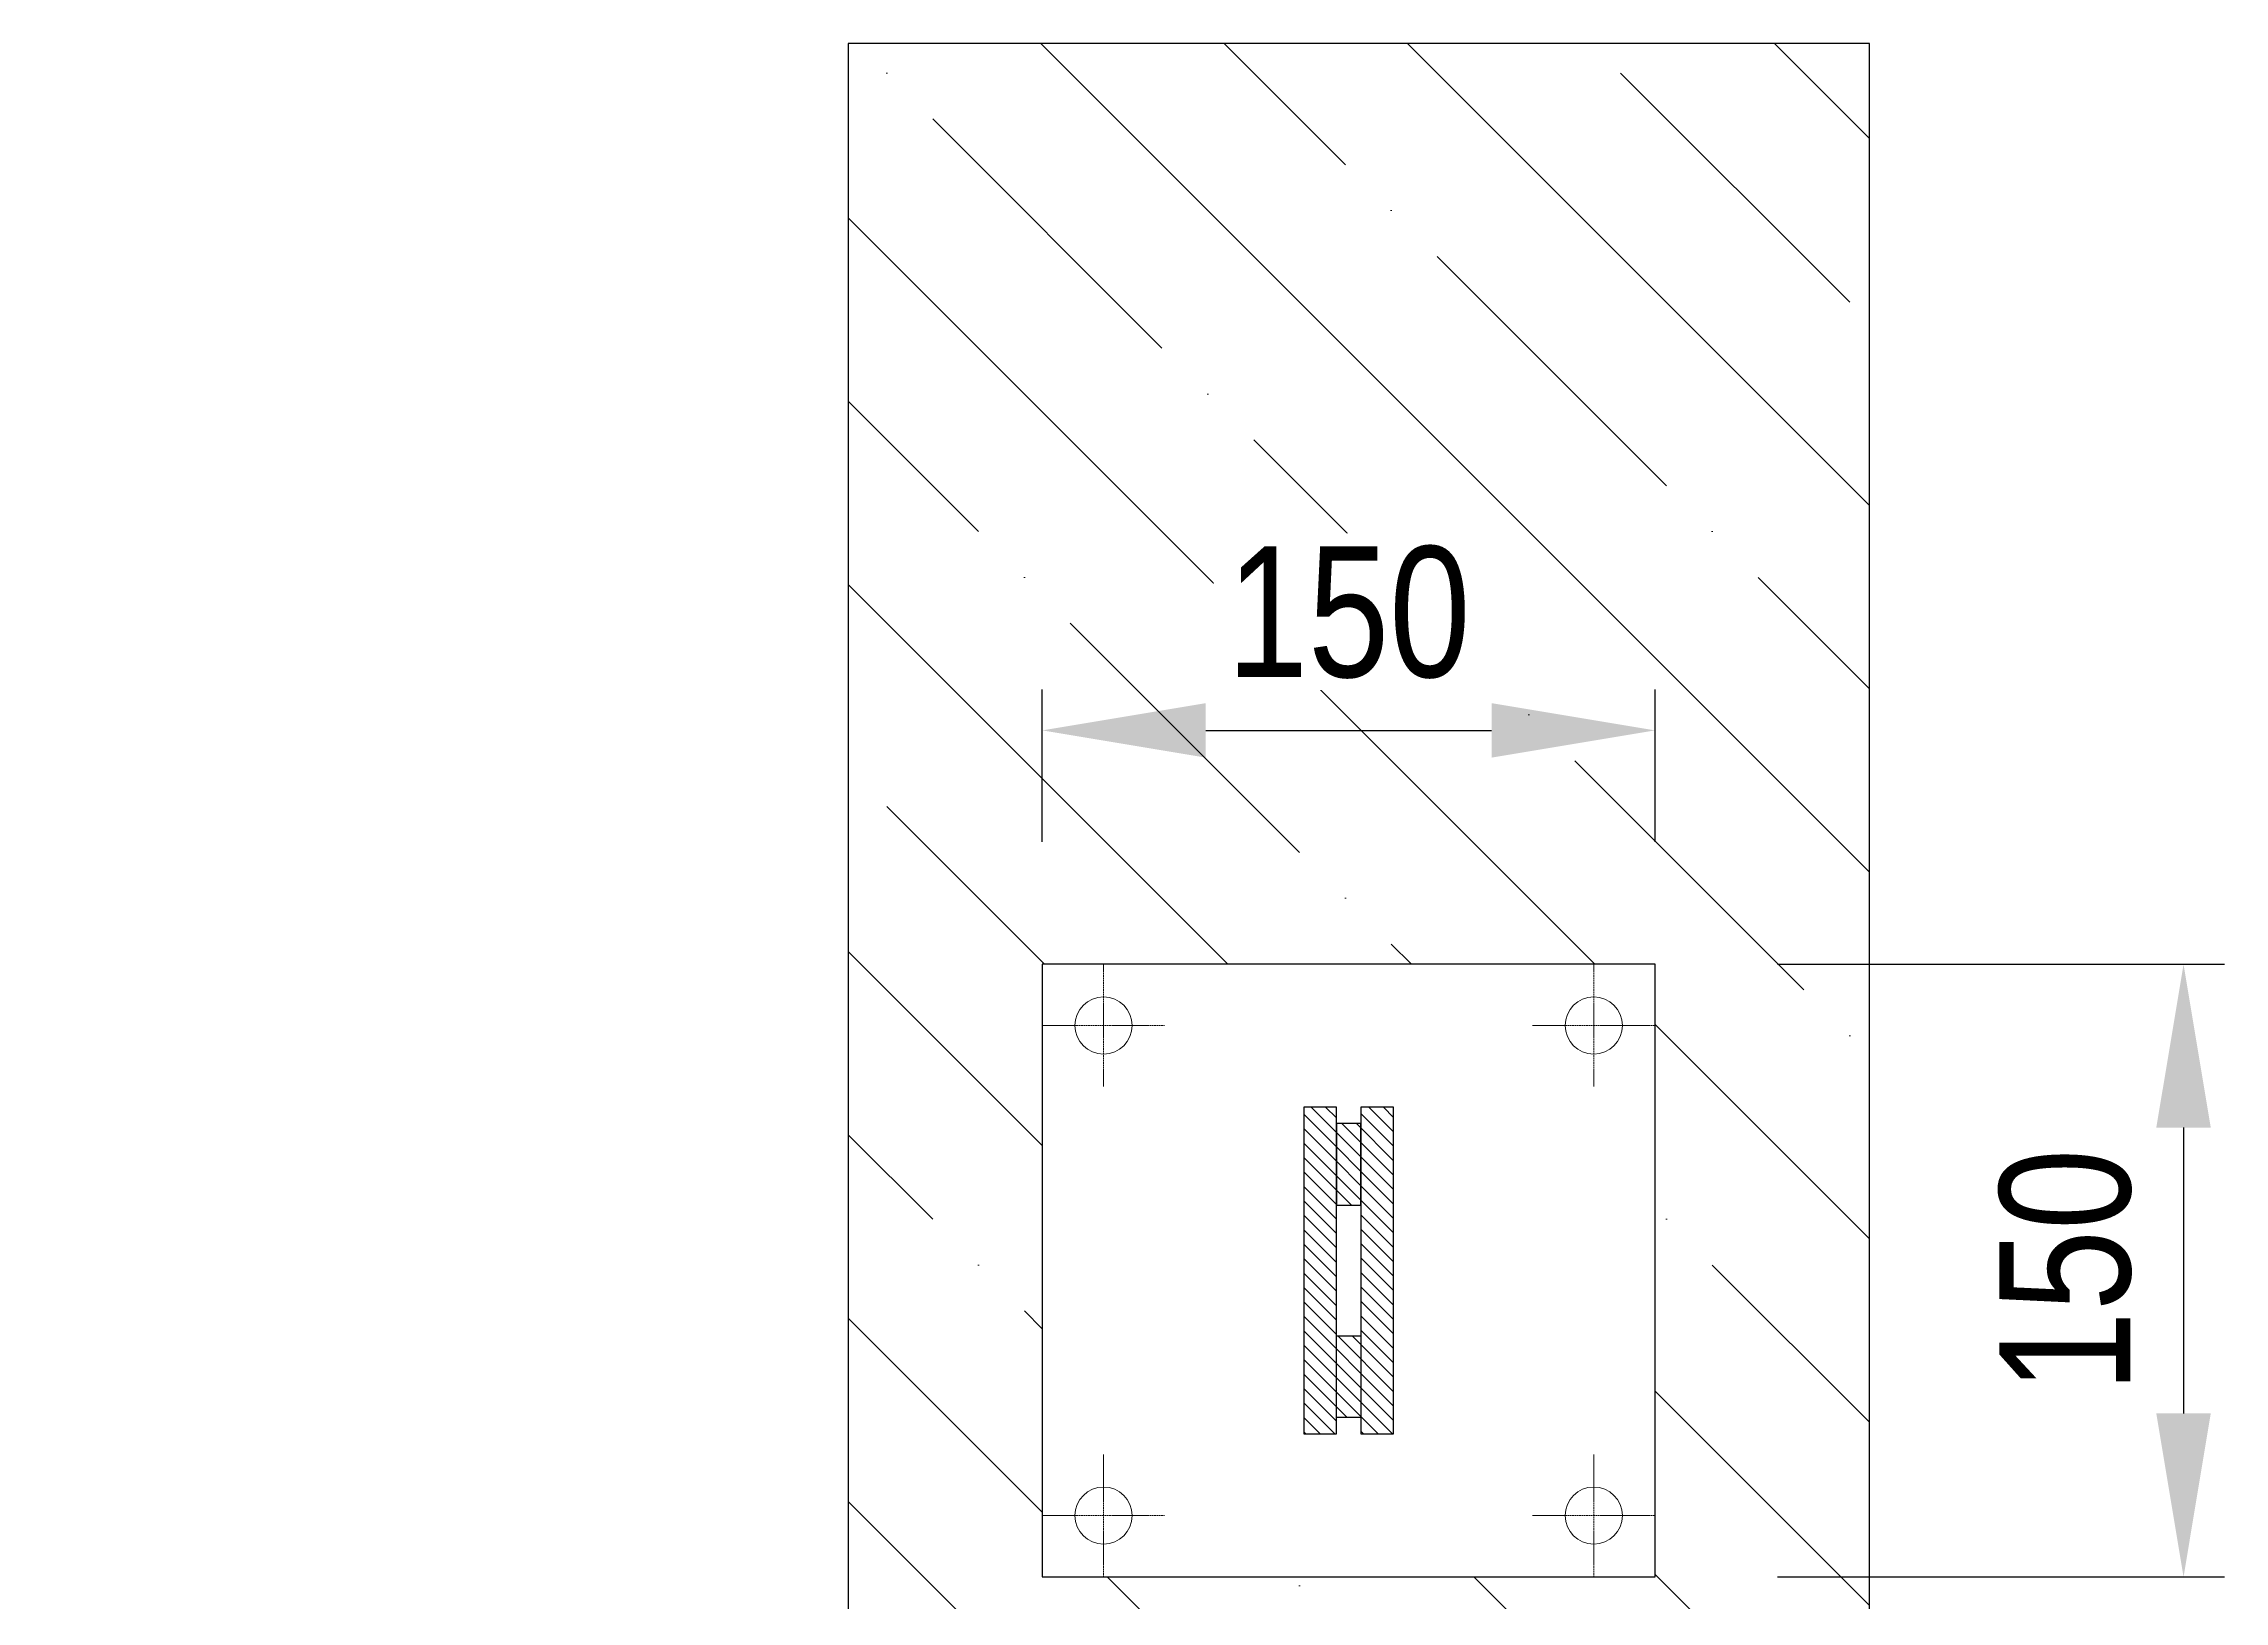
# Model space of a CAD drawing. Header units: millimetres. Extents: x 5064 to 11004, y 3085 to 7285.
# Drawn here: x 7744 to 8278, y 4230 to 4612 of the extents above; entities that cross this region are included whole.
import ezdxf

# ---------------------------------------------------------------- set-up
doc = ezdxf.new("R2010")
doc.units = ezdxf.units.MM
doc.header["$LTSCALE"] = 0.3
doc.linetypes.add('DashDot', pattern=[15, 9, -3, 0, -3])
doc.layers.add('SRAFY', color=251, linetype='Continuous', lineweight=13)
doc.styles.add('SEACAD_Arial', font='arial.ttf', dxfattribs={"width": 0.8})
doc.dimstyles.new('ISO-25', dxfattribs={"dimtxt": 1.6, "dimasz": 2, "dimexe": 0.5, "dimexo": 1.5, "dimtad": 1, "dimdec": 0, "dimtxsty": 'SEACAD_Arial', "dimcen": 2, "dimadec": 0, "dimazin": 0, "dimtfac": 1, "dimtdec": 0, "dimtmove": 0, "dimatfit": 3, "dimfxl": 1, "dimarcsym": 0})

# ---------------------------------------------------------------- blocks, each defined once
blk = doc.blocks.new('*D151')
at = {"color": 0, "lineweight": -2, "transparency": 16777216}
for p, q in [((8168.46, 4386.21), (8277.85, 4386.21)), ((8267.85, 4346.21), (8267.85, 4276.21)), ((8168.46, 4236.21), (8277.85, 4236.21))]:
    blk.add_line(p, q, dxfattribs=at)
at = {"color": 0, "transparency": 16777216}
for points in [[(8261.18, 4346.21), (8274.51, 4346.21), (8267.85, 4386.21)], [(8261.18, 4276.21), (8274.51, 4276.21), (8267.85, 4236.21)]]:
    blk.add_solid(points, dxfattribs=at)
at = {"layer": 'Defpoints', "color": 0, "transparency": 16777216}
for p in [(8138.46, 4386.21), (8138.46, 4236.21), (8267.85, 4236.21)]:
    blk.add_point(p, dxfattribs=at)
at = {"color": 0, "transparency": 16777216, "insert": (8239.01, 4311.21), "char_height": 32, "attachment_point": 5, "rotation": 90, "style": 'SEACAD_Arial'}
blk.add_mtext('150', dxfattribs=at)
blk = doc.blocks.new('*D152')
at = {"color": 0, "lineweight": -2, "transparency": 16777216}
for p, q in [((6928.46, 4221.21), (6928.46, 4150.47)), ((8003.46, 4221.21), (8003.46, 4150.47)), ((6968.46, 4160.47), (7963.46, 4160.47))]:
    blk.add_line(p, q, dxfattribs=at)
at = {"color": 0, "transparency": 16777216}
for points in [[(6968.46, 4167.14), (6968.46, 4153.8), (6928.46, 4160.47)], [(7963.46, 4167.14), (7963.46, 4153.8), (8003.46, 4160.47)]]:
    blk.add_solid(points, dxfattribs=at)
at = {"layer": 'Defpoints', "color": 0, "transparency": 16777216}
for p in [(6928.46, 4251.21), (8003.46, 4251.21), (8003.46, 4160.47)]:
    blk.add_point(p, dxfattribs=at)
at = {"color": 0, "transparency": 16777216, "insert": (7465.96, 4189.31), "char_height": 32, "attachment_point": 5, "style": 'SEACAD_Arial'}
blk.add_mtext('1075', dxfattribs=at)
blk = doc.blocks.new('*D153')
at = {"color": 0, "lineweight": -2, "transparency": 16777216}
for p, q in [((7988.46, 4416.21), (7988.46, 4453.47)), ((8138.46, 4416.21), (8138.46, 4453.47)), ((8028.46, 4443.47), (8098.46, 4443.47))]:
    blk.add_line(p, q, dxfattribs=at)
at = {"color": 0, "transparency": 16777216}
for points in [[(8028.46, 4450.14), (8028.46, 4436.81), (7988.46, 4443.47)], [(8098.46, 4450.14), (8098.46, 4436.81), (8138.46, 4443.47)]]:
    blk.add_solid(points, dxfattribs=at)
at = {"layer": 'Defpoints', "color": 0, "transparency": 16777216}
for p in [(8138.46, 4443.47), (7988.46, 4386.21), (8138.46, 4386.21)]:
    blk.add_point(p, dxfattribs=at)
at = {"color": 0, "transparency": 16777216, "insert": (8063.46, 4472.31), "char_height": 32, "attachment_point": 5, "style": 'SEACAD_Arial', "bg_fill": 3, "box_fill_scale": 1.1, "bg_fill_color": 256, "bg_fill_true_color": 13158600, "bg_fill_transparency": 0}
blk.add_mtext('150', dxfattribs=at)

msp = doc.modelspace()

# ---------------------------------------------------------------- hatches: boundary and pattern name
at = {"layer": 'SRAFY'}
h = msp.add_hatch(dxfattribs=at)
h.set_pattern_fill('ANSI35', color=256, scale=10, angle=90)
h.set_pattern_definition([(135, (103.87, -3578.89), (-44.90128, -44.90128), []), (135, (103.87, -3533.986), (-44.90128, -44.90128), [79.375, -15.875, 0, -15.875])])
h.paths.add_polyline_path([(6990.96, 4611.63), (6740.96, 4611.63), (6740.96, 4010.79), (6990.96, 4010.79)])
h.paths.add_polyline_path([(6943.46, 4386.21), (6943.46, 4236.21), (6793.46, 4236.21), (6793.46, 4386.21)], flags=16)
edge = h.paths.add_edge_path(flags=0)
edge.add_arc((6928.46, 4371.21), 7, 0, 360)
edge = h.paths.add_edge_path(flags=0)
edge.add_arc((6808.46, 4371.21), 7, 0, 360)
edge = h.paths.add_edge_path(flags=0)
edge.add_arc((6928.46, 4251.21), 7, 0, 360)
edge = h.paths.add_edge_path(flags=0)
edge.add_arc((6808.46, 4251.21), 7, 0, 360)
h.paths.add_polyline_path([(8190.96, 4611.63), (7940.96, 4611.63), (7940.96, 4010.79), (8190.96, 4010.79)])
h.paths.add_polyline_path([(8138.46, 4386.21), (8138.46, 4236.21), (7988.46, 4236.21), (7988.46, 4386.21)], flags=16)
edge = h.paths.add_edge_path(flags=0)
edge.add_arc((8123.46, 4371.21), 7, 0, 360)
edge = h.paths.add_edge_path(flags=0)
edge.add_arc((8003.46, 4371.21), 7, 0, 360)
edge = h.paths.add_edge_path(flags=0)
edge.add_arc((8003.46, 4251.21), 7, 0, 360)
h = msp.add_hatch(dxfattribs=at)
h.set_pattern_fill('ANSI31', color=256, scale=20, angle=90, style=0)
h.set_pattern_definition([(135, (4713.6305, 78314.1511), (-1.76776695, -1.76776695), [])])
h.paths.add_polyline_path([(8060.46, 4351.21), (8052.46, 4351.21), (8052.46, 4271.21), (8060.46, 4271.21)])
h.paths.add_polyline_path([(8066.46, 4347.21), (8060.46, 4347.21), (8060.46, 4327.21), (8066.46, 4327.21)])
h.paths.add_polyline_path([(8074.46, 4351.21), (8066.46, 4351.21), (8066.46, 4271.21), (8074.46, 4271.21)])
h.paths.add_polyline_path([(8066.46, 4295.21), (8060.46, 4295.21), (8060.46, 4275.21), (8066.46, 4275.21)])

# ---------------------------------------------------------------- linework, layer by layer
at = {"linetype": 'DashDot', "lineweight": 15, "ltscale": 0.1}
for p, q in [((8003.46, 4386.21), (8003.46, 4356.21)), ((8123.46, 4386.21), (8123.46, 4356.21)), ((7988.46, 4371.21), (8018.46, 4371.21)), ((8108.46, 4371.21), (8138.46, 4371.21)), ((8003.46, 4266.21), (8003.46, 4236.21)), ((8123.46, 4266.21), (8123.46, 4236.21)), ((7988.46, 4251.21), (8018.46, 4251.21)), ((8108.46, 4251.21), (8138.46, 4251.21))]:
    msp.add_line(p, q, dxfattribs=at)
for points in [[(7940.96, 4010.79), (8190.96, 4010.79), (8190.96, 4611.63), (7940.96, 4611.63)], [(7988.46, 4236.21), (8138.46, 4236.21), (8138.46, 4386.21), (7988.46, 4386.21)], [(8052.46, 4271.21), (8060.46, 4271.21), (8060.46, 4351.21), (8052.46, 4351.21)], [(8066.46, 4271.21), (8074.46, 4271.21), (8074.46, 4351.21), (8066.46, 4351.21)], [(8060.46, 4327.21), (8066.46, 4327.21), (8066.46, 4347.21), (8060.46, 4347.21)], [(8060.46, 4295.21), (8066.46, 4295.21), (8066.46, 4275.21), (8060.46, 4275.21)]]:
    msp.add_lwpolyline(points, close=True)
at = {"lineweight": 15}
for centre in [(8003.46, 4371.21), (8123.46, 4371.21), (8003.46, 4251.21), (8123.46, 4251.21)]:
    msp.add_circle(centre, 7, dxfattribs=at)

# ---------------------------------------------------------------- dimensions: what is measured, and where the dimension line sits
dim = msp.add_linear_dim(base=(8267.85, 4236.21), p1=(8138.46, 4386.21), p2=(8138.46, 4236.21), angle=90, dimstyle='ISO-25')
dim.commit()
dim.dimension.update_dxf_attribs({"geometry": '*D151', "text_midpoint": (8239.01, 4311.21)})
dim = msp.add_linear_dim(base=(8003.46, 4160.47), p1=(6928.46, 4251.21), p2=(8003.46, 4251.21), dimstyle='ISO-25')
dim.commit()
dim.dimension.update_dxf_attribs({"geometry": '*D152', "text_midpoint": (7465.96, 4189.31)})

# ---------------------------------------------------------------- next in the draw order: dimensions: what is measured, and where the dimension line sits
dim = msp.add_linear_dim(base=(8138.46, 4443.47), p1=(7988.46, 4386.21), p2=(8138.46, 4386.21), dimstyle='ISO-25', override={"dimtfill": 1})
dim.commit()
dim.dimension.update_dxf_attribs({"geometry": '*D153', "text_midpoint": (8063.46, 4472.31)})

doc.saveas('drawing.dxf')
